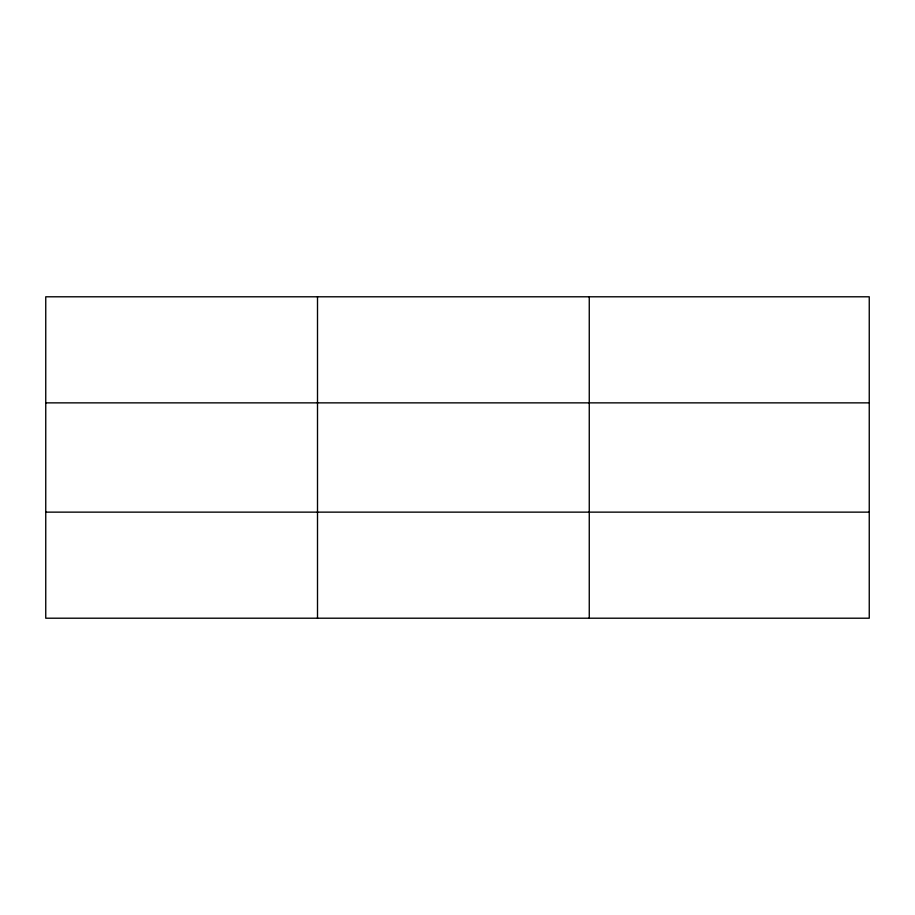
<?xml version="1.0" encoding="UTF-8"?>
<svg xmlns="http://www.w3.org/2000/svg" width="915" height="915" viewBox="0 0 915 915"><rect width="100%" height="100%" fill="white"/><g stroke="black" fill="none" stroke-linecap="round" stroke-linejoin="round"><path stroke-width="1.37" d="M317.505 618.208L317.505 296.792M589.26 618.208L589.26 296.792M869.25 402.863L869.25 296.792L45.75 296.792L45.75 618.208L869.25 618.208L869.25 402.863L45.75 402.863M45.75 512.137L869.25 512.137"/></g></svg>
